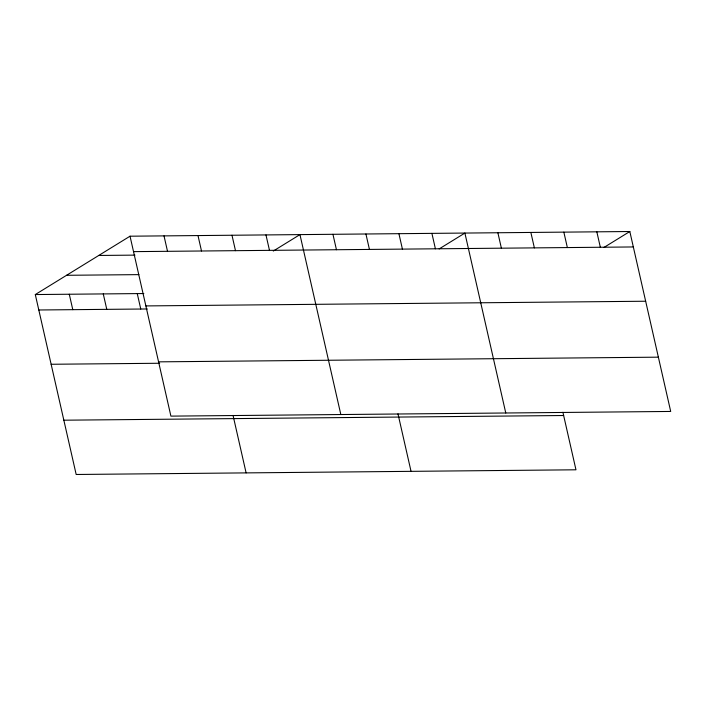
<?xml version="1.0" encoding="UTF-8"?>
<svg xmlns="http://www.w3.org/2000/svg" width="706" height="706" viewBox="0 0 706 706"><rect width="100%" height="100%" fill="white"/><g stroke="black" fill="none" stroke-linecap="round" stroke-linejoin="round"><path stroke-width="1.06" d="M562.911 412.286L575.972 469.799L76.177 474.485L35.3 294.552L130.028 236.201L629.823 231.515L670.7 411.448L170.905 416.125L130.028 236.201M273.293 251.036L299.953 234.613L340.83 414.537M439.15 248.927L464.892 233.068L505.77 412.992M604.08 247.374L629.823 231.515M133.531 251.636L633.326 246.95M98.769 255.457L134.943 255.122M66.558 275.296L138.914 274.625M35.3 294.552L143.839 293.537M145.868 305.919L645.663 301.233M38.804 309.987L147.342 308.972M158.568 361.851L658.371 357.165M51.141 364.27L159.68 363.255M63.849 420.202L563.644 415.516M596.835 231.824L600.338 247.268M563.847 232.142L567.359 247.577M530.859 232.45L534.371 247.885M497.88 232.759L501.384 248.194M431.904 233.377L435.408 248.812M398.916 233.686L402.42 249.121M365.929 233.995L369.432 249.43M397.972 413.831L411.042 471.343M332.941 234.304L336.453 249.739M265.968 234.93L269.48 250.365M231.983 235.248L235.495 250.683M197.998 235.566L201.501 251.001M233.042 415.384L246.112 472.888M164.013 235.883L167.516 251.318M137.255 293.599L140.768 309.034M103.27 293.917L106.782 309.352M69.285 294.234L72.789 309.669"/></g></svg>
